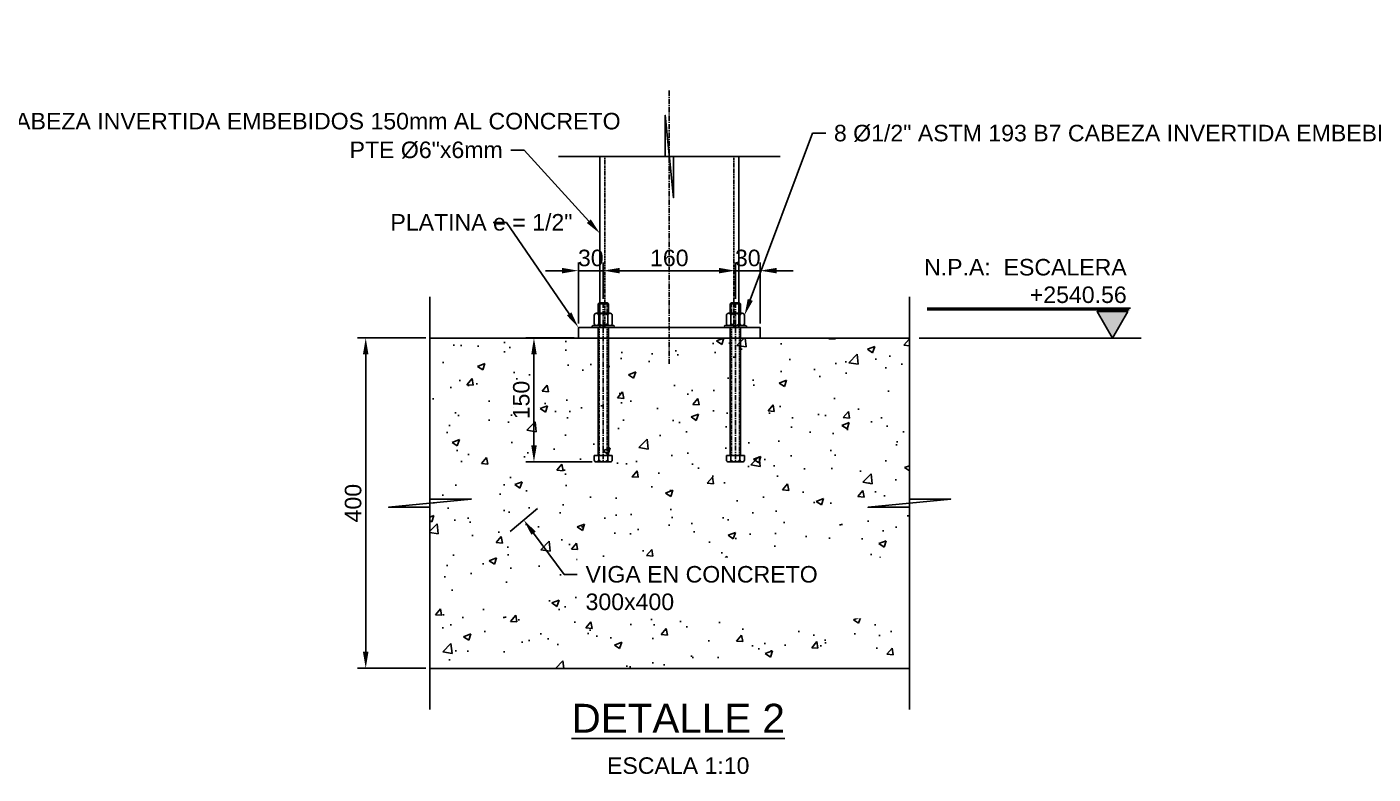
# Model space of a CAD drawing. Header units: millimetres. Extents: x -59786 to 1889966, y -10432 to 69447.
# Drawn here: x -254 to 1375, y -5837 to -4932 of the extents above; entities that cross this region are included whole.
import ezdxf
from ezdxf import colors
from ezdxf.entities.mleader import LeaderData, LeaderLine
from ezdxf.enums import TextEntityAlignment as Align
from ezdxf.math import Vec2, Vec3

# ---------------------------------------------------------------- set-up
doc = ezdxf.new("R2010")
doc.units = ezdxf.units.MM
doc.header["$LTSCALE"] = 0.2
doc.linetypes.add('CENTER', pattern=[50.8, 31.75, -6.35, 6.35, -6.35])
doc.linetypes.add('HIDDEN', pattern=[9.525, 6.35, -3.175])
for name, color, linetype in [('EE-TEXTO 1', 4, 'Continuous'), ('EE-TEXTO 2', 2, 'Continuous'), ('PTE-6x6mm', 74, 'Continuous'), ('SIM-ACHURADOS', 8, 'Continuous'), ('SIM-CONCRETO', 8, 'Continuous'), ('SIM-COTAS', 1, 'Continuous'), ('SIM-EJES', 8, 'CENTER'), ('SIM-OCULTOS', 8, 'HIDDEN'), ('SIM-PLATINAS', 2, 'Continuous')]:
    doc.layers.add(name, color=color, linetype=linetype)
doc.styles.add('ARIAL EE', font='arial.ttf')
doc.styles.get("Standard").update_dxf_attribs({"font": 'arial.ttf'})
doc.dimstyles.new('EE 1_STANDAR', dxfattribs={"dimtxt": 2, "dimasz": 2, "dimexe": 1, "dimexo": 0.5, "dimgap": 0.5, "dimtad": 1, "dimdec": 0, "dimdsep": 46, "dimtxsty": 'ARIAL EE', "dimcen": 1.5, "dimclrd": 256, "dimclre": 256, "dimclrt": 2, "dimadec": 0, "dimazin": 0, "dimtfac": 1, "dimtdec": 0, "dimtix": 1, "dimtmove": 0, "dimatfit": 2, "dimfxl": 1, "dimlwd": -1, "dimlwe": -1, "dimarcsym": 0})

# ---------------------------------------------------------------- blocks, each defined once
blk = doc.blocks.new('*D386')
at = {"layer": 'SIM-COTAS', "transparency": 16777216}
for p, q in [((228.5, -5309.1), (145.8, -5309.1)), ((155.8, -5329.1), (155.8, -5689.1)), ((228.5, -5709.1), (145.8, -5709.1))]:
    blk.add_line(p, q, dxfattribs=at)
for points in [[(152.4, -5329.1), (159.1, -5329.1), (155.8, -5309.1)], [(152.4, -5689.1), (159.1, -5689.1), (155.8, -5709.1)]]:
    blk.add_solid(points, dxfattribs=at)
at = {"layer": 'SIM-COTAS', "color": 2, "transparency": 16777216, "insert": (140.6, -5509.1), "char_height": 20, "attachment_point": 5, "rotation": 90, "style": 'ARIAL EE'}
blk.add_mtext('400', dxfattribs=at)
blk = doc.blocks.new('*U356')
for p, q in [((-11, 154.8), (-11, 160.2)), ((-11, 154.8), (11, 154.8)), ((8.2, 162.7), (-8.2, 162.7)), ((-6.3, 0), (-6.3, 154.8)), ((-5.5, 160.2), (-5.5, 154.8)), ((5.5, 160.2), (5.5, 154.8)), ((6.3, 0), (6.3, 154.8)), ((11, 154.8), (11, 160.2)), ((-5.5, -14.8), (-5.5, -5)), ((5.5, -14.8), (5.5, -5)), ((11, -5), (11, -14.8)), ((8.2, -17.3), (-8.2, -17.3)), ((-6.3, -28.5), (-6.3, -17.3)), ((6.3, -28.5), (-6.3, -28.5)), ((-6.3, -28.5), (-4.9, -30)), ((4.8, -30), (-4.9, -30)), ((4.8, -30), (-4.9, -30)), ((6.3, -28.5), (4.8, -30)), ((6.3, -28.5), (6.3, -17.3))]:
    blk.add_line(p, q)
blk.add_lwpolyline([(-13.5, -1.3), (-13.5, -1.2, -0.414214), (-12.3, 0), (12.3, 0, -0.414214), (13.5, -1.2), (13.5, -1.3, -0.414214), (12.3, -2.5), (-12.3, -2.5, -0.414214)], format="xyb", close=True)
blk.add_lwpolyline([(-11, -14.8), (-11, -5)])
for centre, radius, start, end in [((-8.2, 160), 2.76, 5.445, 174.555), ((0, 155.4), 7.34, 41.4713, 138.5287), ((8.2, 160), 2.76, 5.445, 174.555), ((-8.2, -5.2), 2.76, 5.445, 174.555), ((-8.2, -14.5), 2.76, 185.445, 354.555), ((0, -9.8), 7.34, 41.4713, 138.5287), ((0, -9.9), 7.34, 221.4713, 318.5287), ((8.2, -5.2), 2.76, 5.445, 174.555), ((8.2, -14.5), 2.76, 185.445, 354.555)]:
    blk.add_arc(centre, radius, start, end)
at = {"layer": 'SIM-EJES'}
blk.add_line((0, -30), (0, 162.7), dxfattribs=at)
at = {"layer": 'SIM-OCULTOS'}
for p, q in [((-4.9, 0), (-4.9, 154.8)), ((4.8, 0), (4.8, 154.8)), ((-4.9, -30), (-4.9, -17.3)), ((4.8, -30), (4.8, -17.3))]:
    blk.add_line(p, q, dxfattribs=at)
blk = doc.blocks.new('*D387')
at = {"layer": 'SIM-COTAS', "transparency": 16777216}
for p, q in [((408.2, -5309.1), (349.4, -5309.1)), ((359.4, -5329.1), (359.4, -5439.2)), ((430, -5459.2), (349.4, -5459.2))]:
    blk.add_line(p, q, dxfattribs=at)
for points in [[(356.1, -5329.1), (362.8, -5329.1), (359.4, -5309.1)], [(356.1, -5439.2), (362.8, -5439.2), (359.4, -5459.2)]]:
    blk.add_solid(points, dxfattribs=at)
at = {"layer": 'SIM-COTAS', "color": 2, "transparency": 16777216, "insert": (344.2, -5384.2), "char_height": 20, "attachment_point": 5, "rotation": 90, "style": 'ARIAL EE'}
blk.add_mtext('150', dxfattribs=at)
blk = doc.blocks.new('TÍTULO')
at = {"layer": 'EE-TEXTO 1', "style": 'ARIAL EE'}
blk.add_attdef('%%UVISTAENPLANTA', text='', height=3.5, dxfattribs=at).set_placement((-0.54, 3.5), align=Align.CENTER)
at = {"layer": 'EE-TEXTO 2', "style": 'ARIAL EE'}
for tag, p in [('SUBTITULO', (-0.77, -1.27)), ('ESCALA1:100', (-0.32, -5.15))]:
    blk.add_attdef(tag, text='', height=2, dxfattribs=at).set_placement(p, align=Align.CENTER)
blk = doc.blocks.new('*D388')
at = {"layer": 'SIM-COTAS', "transparency": 16777216}
for p, q in [((393.2, -5227.6), (373.2, -5227.6)), ((413.2, -5291.4), (413.2, -5217.6)), ((413.2, -5227.6), (443.2, -5227.6)), ((443.2, -5261.5), (443.2, -5217.6)), ((463.2, -5227.6), (483.2, -5227.6))]:
    blk.add_line(p, q, dxfattribs=at)
at = {"layer": 'SIM-COTAS', "linetype": 'Continuous', "transparency": 16777216}
for points in [[(393.2, -5224.2), (393.2, -5230.9), (413.2, -5227.6)], [(463.2, -5224.2), (463.2, -5230.9), (443.2, -5227.6)]]:
    blk.add_solid(points, dxfattribs=at)
at = {"layer": 'SIM-COTAS', "color": 2, "linetype": 'Continuous', "transparency": 16777216, "insert": (428.2, -5212.3), "char_height": 20, "attachment_point": 5, "style": 'ARIAL EE'}
blk.add_mtext('30', dxfattribs=at)
blk = doc.blocks.new('*D389')
at = {"layer": 'SIM-COTAS', "transparency": 16777216}
for p, q in [((443.2, -5261.5), (443.2, -5217.6)), ((463.2, -5227.6), (583.2, -5227.6)), ((603.2, -5261.5), (603.2, -5217.6))]:
    blk.add_line(p, q, dxfattribs=at)
at = {"layer": 'SIM-COTAS', "linetype": 'Continuous', "transparency": 16777216}
for points in [[(463.2, -5224.2), (463.2, -5230.9), (443.2, -5227.6)], [(583.2, -5224.2), (583.2, -5230.9), (603.2, -5227.6)]]:
    blk.add_solid(points, dxfattribs=at)
at = {"layer": 'SIM-COTAS', "color": 2, "linetype": 'Continuous', "transparency": 16777216, "insert": (523.2, -5212.3), "char_height": 20, "attachment_point": 5, "style": 'ARIAL EE'}
blk.add_mtext('160', dxfattribs=at)
blk = doc.blocks.new('*D390')
at = {"layer": 'SIM-COTAS', "transparency": 16777216}
for p, q in [((583.2, -5227.6), (563.2, -5227.6)), ((603.2, -5261.5), (603.2, -5217.6)), ((603.2, -5227.6), (633.2, -5227.6)), ((633.2, -5291.4), (633.2, -5217.6)), ((653.2, -5227.6), (673.2, -5227.6))]:
    blk.add_line(p, q, dxfattribs=at)
at = {"layer": 'SIM-COTAS', "linetype": 'Continuous', "transparency": 16777216}
for points in [[(583.2, -5224.2), (583.2, -5230.9), (603.2, -5227.6)], [(653.2, -5224.2), (653.2, -5230.9), (633.2, -5227.6)]]:
    blk.add_solid(points, dxfattribs=at)
at = {"layer": 'SIM-COTAS', "color": 2, "linetype": 'Continuous', "transparency": 16777216, "insert": (618.2, -5212.3), "char_height": 20, "attachment_point": 5, "style": 'ARIAL EE'}
blk.add_mtext('30', dxfattribs=at)

msp = doc.modelspace()

# ---------------------------------------------------------------- hatches: boundary and pattern name
at = {"layer": 'SIM-ACHURADOS'}
h = msp.add_hatch(dxfattribs=at)
h.set_pattern_fill('AR-CONC', color=256, scale=0.5)
h.set_pattern_definition([(50, (1930.15, -716.9), (91.0923, -7.9695), [9.525, -104.775]), (355, (1930.15, -716.9), (-17.6217, 95.5284), [7.62, -83.8203]), (100.4514, (1937.74, -717.57), (73.4706, 87.5589), [8.095, -89.0451]), (46.1842, (1930.15, -691.5), (135.5395, -21.0212), [14.2875, -157.1625]), (96.6356, (1941.44, -693.25), (118.702, 123.713), [12.1425, -133.5678]), (351.184, (1930.15, -691.5), (118.702, 123.713), [11.43, -125.73]), (21, (1942.85, -697.85), (75.8072, -51.1326), [9.525, -104.775]), (326, (1942.85, -697.85), (30.901, 92.094), [7.62, -83.82]), (71.4514, (1949.16, -702.11), (106.7082, 40.9614), [8.095, -89.045]), (37.5, (1930.146, -716.902), (1.5443, 42.27752), [0, -82.804, 0, -85.09, 0, -84.1375]), (7.5, (1930.146, -716.9), (33.40983, 50.0903), [0, -48.514, 0, -80.899, 0, -32.0675]), (327.5, (1901.825, -716.902), (67.7953, -2.86437), [0, -31.75, 0, -99.06, 0, -131.445]), (317.5, (1889.125, -716.9), (74.0646, 12.71325), [0, -41.275, 0, -65.786, 0, -93.345])])
h.paths.add_polyline_path([(233.532, -5709.14), (813.824, -5709.14), (813.824, -5309.14), (233.532, -5309.14)])
at = {"layer": 'SIM-COTAS'}
h = msp.add_hatch(color=256, dxfattribs=at)
h.dxf.hatch_style = 1
h.paths.add_polyline_path([(1059.497, -5309.14), (1078.016, -5277.065), (1040.979, -5277.065)])

# ---------------------------------------------------------------- linework, layer by layer
at = {"layer": 'PTE-6x6mm'}
msp.add_lwpolyline([(439.244, -5089.298), (607.244, -5089.298), (607.244, -5296.44), (439.244, -5296.44)], close=True, dxfattribs=at)
at = {"layer": 'SIM-CONCRETO'}
msp.add_lwpolyline([(233.532, -5709.14), (813.824, -5709.14), (813.824, -5309.14), (233.532, -5309.14)], close=True, dxfattribs=at)
at = {"layer": 'SIM-COTAS'}
for p, q in [((1081.318, -5272.839), (835.128, -5272.839)), ((1079.806, -5274.983), (835.128, -5274.983)), ((1094.423, -5309.14), (825.816, -5309.14))]:
    msp.add_line(p, q, dxfattribs=at)
for points in [[(657.244, -5089.298), (528.244, -5089.298), (528.244, -5139.298), (518.244, -5039.298), (518.244, -5089.298), (389.244, -5089.298)], [(233.532, -5259.14), (233.532, -5504.14), (283.532, -5504.14), (183.532, -5514.14), (233.532, -5514.14), (233.532, -5759.14)]]:
    msp.add_lwpolyline(points, dxfattribs=at)
msp.add_lwpolyline([(1059.497, -5309.14), (1040.979, -5277.065), (1078.016, -5277.065)], close=True, dxfattribs=at)
at = {"layer": 'SIM-EJES'}
msp.add_line((523.244, -5009.39), (523.244, -5340.509), dxfattribs=at)
at = {"layer": 'SIM-OCULTOS'}
msp.add_lwpolyline([(445.244, -5089.298), (601.244, -5089.298), (601.244, -5296.44), (445.244, -5296.44)], close=True, dxfattribs=at)
at = {"layer": 'SIM-PLATINAS'}
msp.add_lwpolyline([(413.244, -5309.14), (633.244, -5309.14), (633.244, -5296.44), (413.244, -5296.44)], close=True, dxfattribs=at)

# ---------------------------------------------------------------- block references
at = {"rotation": 180}
msp.add_blockref('*U356', (443.244, -5296.44), dxfattribs=at)
at = {"xscale": -1, "rotation": 180}
msp.add_blockref('*U356', (603.244, -5296.44), dxfattribs=at)
at = {"layer": 'EE-TEXTO 1'}
ref = msp.add_blockref('TÍTULO', (684.934, -5822.064), dxfattribs=dict(at, xscale=10, yscale=10, zscale=10))
ref.add_attrib('ESCALA1:100', 'ESCALA 1:10', dxfattribs={"layer": 'EE-TEXTO 2', "height": 20, "style": 'ARIAL EE'}).set_placement((534.038, -5836.894), align=Align.CENTER)
ref.add_attrib('%%UVISTAENPLANTA', '%%UDETALLE 2', dxfattribs={"height": 35, "style": 'ARIAL EE'}).set_placement((534.038, -5787.073), align=Align.CENTER)

# ---------------------------------------------------------------- texts
at = {"layer": 'SIM-COTAS', "color": 2, "insert": (1076.848, -5267.017), "char_height": 20, "width": 331.62006, "attachment_point": 9, "style": 'ARIAL EE'}
msp.add_mtext('N.P.A:^I ESCALERA\\P+2540.56', dxfattribs=at)

# ---------------------------------------------------------------- dimensions: what is measured, and where the dimension line sits
at = {"layer": 'SIM-COTAS', "linetype": 'Continuous'}
for base, p1, p2, picture, middle in [((443.244, -5227.554), (413.244, -5296.44), (443.244, -5266.473), '*D388', (428.244, -5212.335)), ((603.244, -5227.554), (443.244, -5266.473), (603.244, -5266.473), '*D389', (523.244, -5212.342)), ((633.244, -5227.554), (603.244, -5266.473), (633.244, -5296.44), '*D390', (618.244, -5212.335))]:
    dim = msp.add_linear_dim(base=base, p1=p1, p2=p2, dimstyle='EE 1_STANDAR', dxfattribs=at)
    dim.commit()
    dim.dimension.update_dxf_attribs({"geometry": picture, "text_midpoint": middle})
at = {"layer": 'SIM-COTAS'}
for base, p1, p2, picture, middle in [((155.765, -5709.14), (233.532, -5309.14), (233.532, -5709.14), '*D386', (140.554, -5509.14)), ((359.422, -5459.161), (413.244, -5309.14), (434.995, -5459.161), '*D387', (344.21, -5384.15))]:
    dim = msp.add_linear_dim(base=base, p1=p1, p2=p2, angle=90, dimstyle='EE 1_STANDAR', dxfattribs=at)
    dim.commit()
    dim.dimension.update_dxf_attribs({"geometry": picture, "text_midpoint": middle})

# ---------------------------------------------------------------- leaders
at = {"layer": 'SIM-COTAS', "linetype": 'Continuous'}
ml = msp.add_multileader_mtext('Standard', dxfattribs=at)
ml.set_content('\\A1;{\\C2;PELDAÑO P1 LAM e = 3/6"\\P\\pxql; }', color=256)
ml.set_leader_properties()
ml.build(insert=Vec2(0, 0))
ml.multileader.update_dxf_attribs({"dogleg_length": 0.0025, "arrow_head_size": 20, "scale": 10})
ctx = ml.context
ctx.base_point, ctx.scale, ctx.char_height, ctx.arrow_head_size, ctx.landing_gap_size, ctx.plane_origin = Vec3(-1332.398, -4939.867), 10, 20, 20, 10, Vec3(-3878.101, 2836.912)
notes = []
notes.append((ctx, [(1, (1, 1, 0), (-1128.155, -4939.867), (-1, 0), 16.058, [(0, [(-1128.155, -5138.34)], 0, [])])]))
ctx.mtext.insert, ctx.mtext.width, ctx.mtext.flow_direction = Vec3(-1322.398, -4929.867), 185.53253, 5
ml = msp.add_multileader_mtext('Standard', dxfattribs=at)
ml.set_content('\\A1;{\\C2;GUALDERA\\PPTE 300x100x7mm}', color=256)
ml.set_leader_properties()
ml.build(insert=Vec2(0, 0))
ml.multileader.update_dxf_attribs({"dogleg_length": 0.0025, "arrow_head_size": 20, "scale": 10})
ctx = ml.context
ctx.base_point, ctx.scale, ctx.char_height, ctx.arrow_head_size, ctx.landing_gap_size, ctx.plane_origin = Vec3(-733.115, -4946.502), 10, 20, 20, 10, Vec3(-3539.82, 2879.458)
notes.append((ctx, [(0, (1, 1, 0), (-749.172, -4946.502), (1, 0), 16.058, [(0, [(-839.219, -5103.435)], 0, [])])]))
ctx.mtext.insert, ctx.mtext.width, ctx.mtext.flow_direction = Vec3(-723.115, -4936.325), 243.68268, 5
ml = msp.add_multileader_mtext('Standard', dxfattribs=at)
ml.set_content('\\A1;{\\C2;8 %%C1/2" ASTM 193 B7 CABEZA INVERTIDA EMBEBIDOS 150mm AL CONCRETO }', color=256)
ml.set_leader_properties()
ml.build(insert=Vec2(0, 0))
ml.multileader.update_dxf_attribs({"dogleg_length": 0.0025, "arrow_head_size": 20, "scale": 10})
ctx = ml.context
ctx.base_point, ctx.scale, ctx.char_height, ctx.arrow_head_size, ctx.landing_gap_size, ctx.plane_origin = Vec3(-581.869, -5046.678), 10, 20, 20, 10, Vec3(-3427.956, 2699.159)
notes.append((ctx, [(0, (1, 1, 0), (-597.927, -5046.678), (1, 0), 16.058, [(0, [(-821.419, -5263.985)], 0, [])])]))
ctx.mtext.insert, ctx.mtext.width, ctx.mtext.flow_direction = Vec3(-571.869, -5036.507), 319.10222, 5
ml = msp.add_multileader_mtext('Standard', dxfattribs=at)
ml.set_content('\\A1;{\\C2;8 %%C1/2" ASTM 193 B7 CABEZA INVERTIDA EMBEBIDOS 150mm AL CONCRETO }', color=256)
ml.set_leader_properties()
ml.build(insert=Vec2(0, 0))
ml.multileader.update_dxf_attribs({"dogleg_length": 0.0025, "arrow_head_size": 20, "scale": 10})
ctx = ml.context
ctx.base_point, ctx.scale, ctx.char_height, ctx.arrow_head_size, ctx.landing_gap_size, ctx.plane_origin = Vec3(712.463, -5061.142), 10, 20, 20, 10, Vec3(-2003.293, 2696.671)
notes.append((ctx, [(0, (1, 1, 0), (696.406, -5061.142), (1, 0), 16.058, [(0, [(614.242, -5281.673)], 0, [])])]))
ctx.mtext.insert, ctx.mtext.width, ctx.mtext.flow_direction = Vec3(722.463, -5050.971), 319.10222, 5
ml = msp.add_multileader_mtext('Standard', dxfattribs=at)
ml.set_content('\\A1;{\\C2;PTE Ø6"x6mm}', color=256)
ml.set_leader_properties()
ml.build(insert=Vec2(0, 0))
ml.multileader.update_dxf_attribs({"dogleg_length": 0.0025, "arrow_head_size": 20, "scale": 10})
ctx = ml.context
ctx.base_point, ctx.scale, ctx.char_height, ctx.arrow_head_size, ctx.landing_gap_size, ctx.plane_origin = Vec3(130.192, -5081.673), 10, 20, 20, 10, Vec3(-2758.961, 2844.263)
ctx.text_align_type = 2
notes.append((ctx, [(1, (1, 1, 0), (347.641, -5081.673), (-1, 0), 16.058, [(0, [(439.244, -5182.476)], 0, [])])]))
ctx.mtext.insert, ctx.mtext.width, ctx.mtext.alignment, ctx.mtext.flow_direction = Vec3(321.583, -5071.271), 257.81295, 3, 5
ml = msp.add_multileader_mtext('Standard', dxfattribs=at)
ml.set_content('\\A1;{\\C2;PLATINA e = 1/2"}', color=256)
ml.set_leader_properties()
ml.build(insert=Vec2(0, 0))
ml.multileader.update_dxf_attribs({"dogleg_length": 0.0025, "arrow_head_size": 20, "scale": 10})
ctx = ml.context
ctx.base_point, ctx.scale, ctx.char_height, ctx.arrow_head_size, ctx.landing_gap_size, ctx.plane_origin = Vec3(175.669, -5169.182), 10, 20, 20, 10, Vec3(-2336.703, 2678.812)
notes.append((ctx, [(1, (1, 1, 0), (326.065, -5169.182), (-1, 0), 16.058, [(0, [(413.244, -5296.44)], 0, [])])]))
ctx.mtext.insert, ctx.mtext.width, ctx.mtext.flow_direction = Vec3(185.669, -5159.012), 116.90942, 5
ml = msp.add_multileader_mtext('Standard', dxfattribs=at)
ml.set_content('\\A1;{\\C2;4 Ø 5/8 A325 PASANTES}', color=256)
ml.set_leader_properties()
ml.build(insert=Vec2(0, 0))
ml.multileader.update_dxf_attribs({"dogleg_length": 0.0025, "arrow_head_size": 30, "scale": 15})
ctx = ml.context
ctx.base_point, ctx.scale, ctx.char_height, ctx.arrow_head_size, ctx.landing_gap_size, ctx.plane_origin = Vec3(3390.543, -5436.215), 15, 30, 30, 15, Vec3(688.628, 1876.444)
ctx.text_align_type = 2
notes.append((ctx, [(1, (1, 1, 0), (3689.397, -5436.215), (-1, 0), 24.087, [(0, [(3802.229, -5275.44)], 0, [])])]))
ctx.mtext.insert, ctx.mtext.width, ctx.mtext.alignment, ctx.mtext.flow_direction = Vec3(3650.311, -5420.96), 259.2522, 3, 5
ml = msp.add_multileader_mtext('Standard', dxfattribs=at)
ml.set_content('\\A1;{\\C2;PTE 300x100x7mm}', color=256)
ml.set_leader_properties()
ml.build(insert=Vec2(0, 0))
ml.multileader.update_dxf_attribs({"dogleg_length": 0.0025, "arrow_head_size": 30, "scale": 15})
ctx = ml.context
ctx.base_point, ctx.scale, ctx.char_height, ctx.arrow_head_size, ctx.landing_gap_size, ctx.plane_origin = Vec3(3008.907, -5443.3), 15, 30, 30, 15, Vec3(5929.936, 1962.185)
ctx.text_align_type = 2
notes.append((ctx, [(0, (1, 1, 0), (3333.423, -5443.3), (-1, 0), 24.087, [(0, [(3333.423, -5336.947)], 0, [])])]))
ctx.mtext.insert, ctx.mtext.rotation, ctx.mtext.width, ctx.mtext.defined_height, ctx.mtext.alignment, ctx.mtext.flow_direction = Vec3(3294.336, -5428.034), 6.28318531, 282.89742, 30.655, 3, 5
for ctx, leaders in notes:
    for number, flags, end, landing, length, lines in leaders:
        leader = LeaderData()
        leader.index, (leader.has_last_leader_line, leader.has_dogleg_vector, leader.attachment_direction) = number, flags
        leader.last_leader_point, leader.dogleg_vector, leader.dogleg_length = Vec3(end), Vec3(landing), length
        for number, points, colour, breaks in lines:
            line = LeaderLine()
            line.index, line.vertices, line.color, line.breaks = number, Vec3.list(points), colors.encode_raw_color(colour), breaks
            leader.lines.append(line)
        ctx.leaders.append(leader)

# ---------------------------------------------------------------- next in the draw order: leaders
ml = msp.add_multileader_mtext('Standard', dxfattribs=at)
ml.set_content('\\A1;{\\C2;VIGA EN CONCRETO\\P300x400}', color=256)
ml.set_leader_properties()
ml.build(insert=Vec2(0, 0))
ml.multileader.update_dxf_attribs({"dogleg_length": 0.0025, "arrow_head_size": 20, "scale": 10})
ctx = ml.context
ctx.base_point, ctx.scale, ctx.char_height, ctx.arrow_head_size, ctx.landing_gap_size, ctx.plane_origin = Vec3(411.87, -5595.409), 10, 20, 20, 10, Vec3(-2351.615, 2167.32)
notes = []
notes.append((ctx, [(0, (1, 1, 0), (395.812, -5595.409), (1, 0), 16.058, [(0, [(347.031, -5529.433)], 0, [])])]))
ctx.mtext.insert, ctx.mtext.width, ctx.mtext.flow_direction = Vec3(421.87, -5585.231), 319.10222, 5
ctx.mtext.has_bg_fill, ctx.mtext.bg_color, ctx.mtext.bg_scale_factor, ctx.mtext.bg_transparency, ctx.mtext.use_window_bg_color = 1, -1073741824, 1.5, 0, 1
for ctx, leaders in notes:
    for number, flags, end, landing, length, lines in leaders:
        leader = LeaderData()
        leader.index, (leader.has_last_leader_line, leader.has_dogleg_vector, leader.attachment_direction) = number, flags
        leader.last_leader_point, leader.dogleg_vector, leader.dogleg_length = Vec3(end), Vec3(landing), length
        for number, points, colour, breaks in lines:
            line = LeaderLine()
            line.index, line.vertices, line.color, line.breaks = number, Vec3.list(points), colors.encode_raw_color(colour), breaks
            leader.lines.append(line)
        ctx.leaders.append(leader)

# ---------------------------------------------------------------- next in the draw order: linework, layer by layer
msp.add_line((330.445, -5543.45), (363.617, -5515.416), dxfattribs=at)
at = {"layer": 'SIM-COTAS'}
msp.add_lwpolyline([(813.824, -5259.14), (813.824, -5504.14), (863.824, -5504.14), (763.824, -5514.14), (813.824, -5514.14), (813.824, -5759.14)], dxfattribs=at)

doc.saveas('drawing.dxf')
